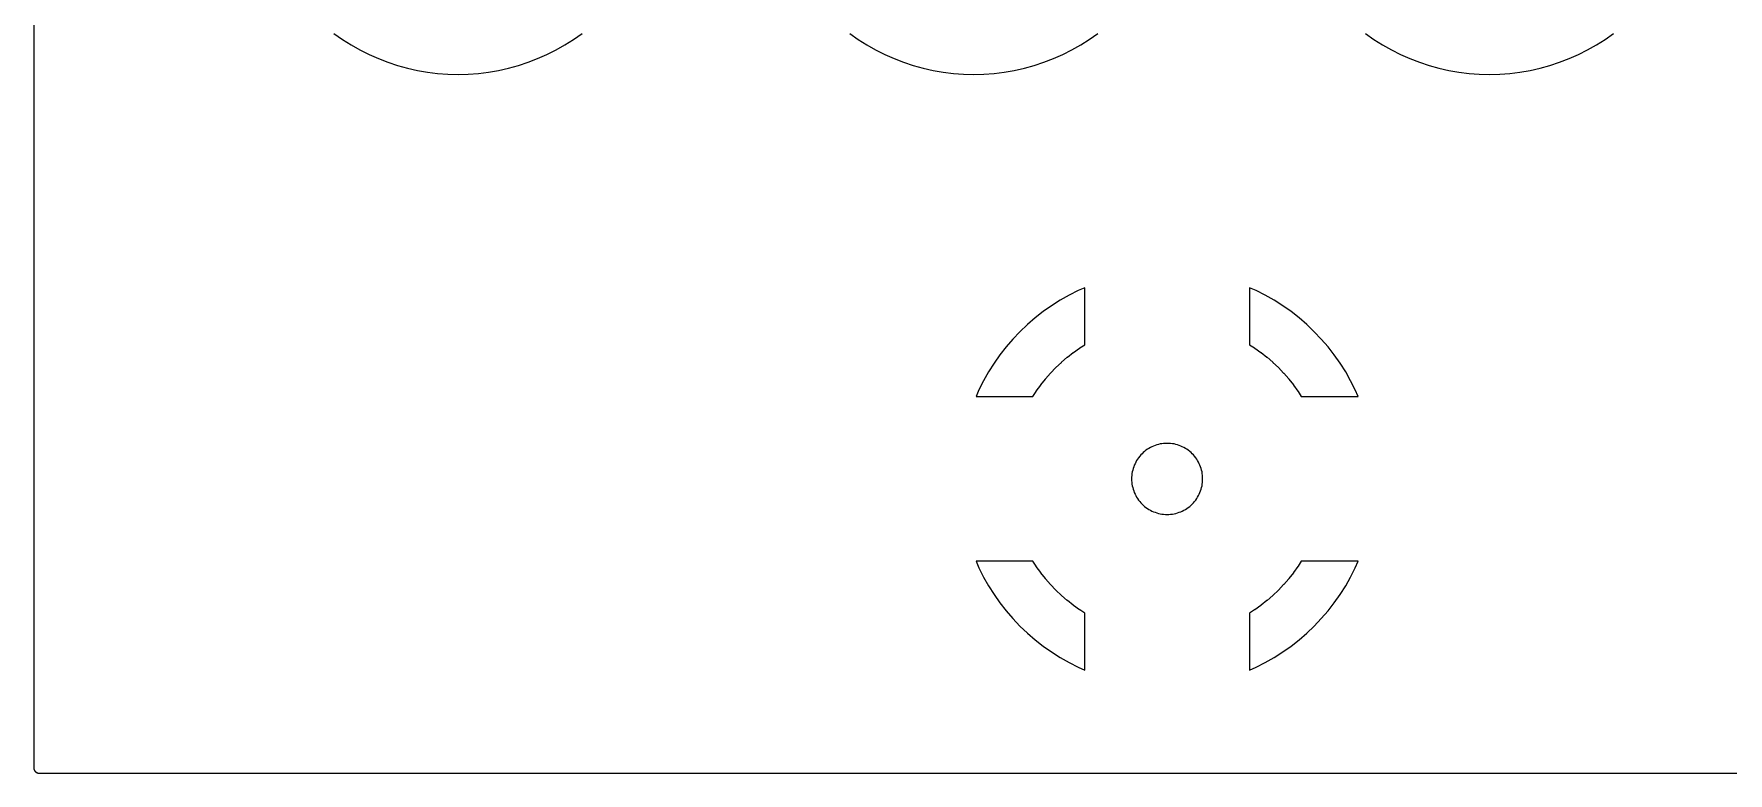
# Model space of a CAD drawing. Header units: millimetres. Extents: x -0.1 to 60, y -80 to 0.1.
# Drawn here: x -0.05 to 16.64, y -80.05 to -72.77 of the extents above; entities that cross this region are included whole.
import ezdxf

# ---------------------------------------------------------------- set-up
doc = ezdxf.new("R2010")
doc.units = ezdxf.units.MM

msp = doc.modelspace()

# ---------------------------------------------------------------- linework, layer by layer
for points in [[(-0.05, -40.505), (-0.05, -80), (-0.05, -80.002), (-0.05, -80.005), (-0.049, -80.007), (-0.049, -80.01), (-0.049, -80.012), (-0.048, -80.015), (-0.047, -80.017), (-0.046, -80.019), (-0.045, -80.021), (-0.044, -80.024), (-0.043, -80.026), (-0.042, -80.028), (-0.04, -80.03), (-0.039, -80.032), (-0.037, -80.034), (-0.035, -80.035), (-0.034, -80.037), (-0.032, -80.039), (-0.03, -80.04), (-0.028, -80.042), (-0.026, -80.043), (-0.024, -80.044), (-0.021, -80.045), (-0.019, -80.046), (-0.017, -80.047), (-0.015, -80.048), (-0.012, -80.049), (-0.01, -80.049), (-0.007, -80.049), (-0.005, -80.05), (-0.002, -80.05), (0, -80.05), (60, -80.05)], [(2.906, -72.767), (2.989, -72.825), (3.074, -72.878), (3.161, -72.928), (3.251, -72.973), (3.343, -73.014), (3.437, -73.05), (3.532, -73.082), (3.629, -73.109), (3.728, -73.131), (3.827, -73.148), (3.927, -73.16), (4.027, -73.168), (4.128, -73.17), (4.228, -73.168), (4.328, -73.16), (4.428, -73.148), (4.527, -73.131), (4.626, -73.109), (4.723, -73.082), (4.818, -73.05), (4.912, -73.014), (5.004, -72.973), (5.094, -72.928), (5.181, -72.878), (5.266, -72.825), (5.349, -72.767)], [(7.986, -72.767), (8.069, -72.825), (8.154, -72.878), (8.241, -72.928), (8.331, -72.973), (8.423, -73.014), (8.517, -73.05), (8.612, -73.082), (8.709, -73.109), (8.808, -73.131), (8.907, -73.148), (9.007, -73.16), (9.107, -73.168), (9.208, -73.17), (9.308, -73.168), (9.408, -73.16), (9.508, -73.148), (9.607, -73.131), (9.706, -73.109), (9.803, -73.082), (9.898, -73.05), (9.992, -73.014), (10.084, -72.973), (10.174, -72.928), (10.261, -72.878), (10.346, -72.825), (10.429, -72.767)], [(13.066, -72.767), (13.149, -72.825), (13.234, -72.878), (13.321, -72.928), (13.411, -72.973), (13.503, -73.014), (13.597, -73.05), (13.692, -73.082), (13.789, -73.109), (13.888, -73.131), (13.987, -73.148), (14.087, -73.16), (14.187, -73.168), (14.288, -73.17), (14.388, -73.168), (14.488, -73.16), (14.588, -73.148), (14.687, -73.131), (14.786, -73.109), (14.883, -73.082), (14.978, -73.05), (15.072, -73.014), (15.164, -72.973), (15.254, -72.928), (15.341, -72.878), (15.426, -72.825), (15.509, -72.767)], [(9.23, -76.343), (9.791, -76.343), (9.823, -76.292), (9.824, -76.29), (9.867, -76.23), (9.868, -76.228), (9.914, -76.17), (9.915, -76.168), (9.963, -76.113), (9.965, -76.111), (10.016, -76.057), (10.017, -76.056), (10.071, -76.005), (10.073, -76.003), (10.128, -75.955), (10.13, -75.954), (10.188, -75.908), (10.19, -75.907), (10.25, -75.864), (10.252, -75.863), (10.303, -75.831), (10.303, -75.27), (10.236, -75.299), (10.146, -75.345), (10.059, -75.394), (9.974, -75.448), (9.891, -75.506), (9.812, -75.568), (9.736, -75.634), (9.663, -75.703), (9.594, -75.776), (9.528, -75.852), (9.466, -75.931), (9.408, -76.014), (9.354, -76.099), (9.305, -76.186), (9.259, -76.276), (9.23, -76.343)], [(11.923, -75.831), (11.973, -75.863), (11.975, -75.864), (12.035, -75.907), (12.037, -75.908), (12.095, -75.954), (12.097, -75.955), (12.152, -76.003), (12.154, -76.005), (12.208, -76.056), (12.209, -76.057), (12.26, -76.111), (12.262, -76.113), (12.31, -76.168), (12.311, -76.17), (12.357, -76.228), (12.358, -76.23), (12.401, -76.29), (12.402, -76.292), (12.434, -76.343), (12.995, -76.343), (12.966, -76.276), (12.92, -76.186), (12.871, -76.099), (12.817, -76.014), (12.759, -75.931), (12.697, -75.852), (12.631, -75.776), (12.562, -75.703), (12.489, -75.634), (12.413, -75.568), (12.334, -75.506), (12.251, -75.448), (12.166, -75.394), (12.079, -75.345), (11.989, -75.299), (11.923, -75.27), (11.923, -75.831)], [(11.462, -77.152), (11.462, -77.135), (11.461, -77.118), (11.459, -77.101), (11.456, -77.084), (11.452, -77.067), (11.447, -77.051), (11.442, -77.035), (11.436, -77.019), (11.429, -77.003), (11.421, -76.988), (11.413, -76.973), (11.404, -76.958), (11.394, -76.944), (11.383, -76.93), (11.372, -76.917), (11.36, -76.905), (11.348, -76.893), (11.335, -76.882), (11.321, -76.871), (11.307, -76.861), (11.292, -76.852), (11.277, -76.844), (11.262, -76.836), (11.246, -76.829), (11.23, -76.823), (11.214, -76.818), (11.198, -76.813), (11.181, -76.809), (11.164, -76.806), (11.147, -76.804), (11.13, -76.803), (11.112, -76.803), (11.095, -76.803), (11.078, -76.804), (11.061, -76.806), (11.044, -76.809), (11.027, -76.813), (11.011, -76.818), (10.995, -76.823), (10.979, -76.829), (10.963, -76.836), (10.948, -76.844), (10.933, -76.852), (10.918, -76.861), (10.904, -76.871), (10.89, -76.882), (10.877, -76.893), (10.865, -76.905), (10.853, -76.917), (10.842, -76.93), (10.831, -76.944), (10.821, -76.958), (10.812, -76.973), (10.804, -76.988), (10.796, -77.003), (10.789, -77.019), (10.783, -77.035), (10.778, -77.051), (10.773, -77.067), (10.769, -77.084), (10.766, -77.101), (10.764, -77.118), (10.763, -77.135), (10.763, -77.152), (10.763, -77.17), (10.764, -77.187), (10.766, -77.204), (10.769, -77.221), (10.773, -77.238), (10.778, -77.254), (10.783, -77.27), (10.789, -77.286), (10.796, -77.302), (10.804, -77.317), (10.812, -77.332), (10.821, -77.347), (10.831, -77.361), (10.842, -77.375), (10.853, -77.388), (10.865, -77.4), (10.877, -77.412), (10.89, -77.423), (10.904, -77.434), (10.918, -77.444), (10.933, -77.453), (10.948, -77.461), (10.963, -77.469), (10.979, -77.476), (10.995, -77.482), (11.011, -77.487), (11.027, -77.492), (11.044, -77.496), (11.061, -77.499), (11.078, -77.501), (11.095, -77.502), (11.112, -77.502), (11.13, -77.502), (11.147, -77.501), (11.164, -77.499), (11.181, -77.496), (11.198, -77.492), (11.214, -77.487), (11.23, -77.482), (11.246, -77.476), (11.262, -77.469), (11.277, -77.461), (11.292, -77.453), (11.307, -77.444), (11.321, -77.434), (11.335, -77.423), (11.348, -77.412), (11.36, -77.4), (11.372, -77.388), (11.383, -77.375), (11.394, -77.361), (11.404, -77.347), (11.413, -77.332), (11.421, -77.317), (11.429, -77.302), (11.436, -77.286), (11.442, -77.27), (11.447, -77.254), (11.452, -77.238), (11.456, -77.221), (11.459, -77.204), (11.461, -77.187), (11.462, -77.17), (11.462, -77.152)], [(9.23, -77.963), (9.259, -78.029), (9.305, -78.119), (9.354, -78.206), (9.408, -78.291), (9.466, -78.374), (9.528, -78.453), (9.594, -78.529), (9.663, -78.602), (9.736, -78.671), (9.812, -78.737), (9.891, -78.799), (9.974, -78.857), (10.059, -78.911), (10.146, -78.96), (10.236, -79.006), (10.303, -79.035), (10.303, -78.474), (10.252, -78.442), (10.25, -78.441), (10.19, -78.398), (10.188, -78.397), (10.13, -78.351), (10.128, -78.35), (10.073, -78.302), (10.071, -78.3), (10.017, -78.249), (10.016, -78.248), (9.965, -78.194), (9.963, -78.192), (9.915, -78.137), (9.914, -78.135), (9.868, -78.077), (9.867, -78.075), (9.824, -78.015), (9.823, -78.013), (9.791, -77.963), (9.23, -77.963)], [(11.923, -79.035), (11.989, -79.006), (12.079, -78.96), (12.166, -78.911), (12.251, -78.857), (12.334, -78.799), (12.413, -78.737), (12.489, -78.671), (12.562, -78.602), (12.631, -78.529), (12.697, -78.453), (12.759, -78.374), (12.817, -78.291), (12.871, -78.206), (12.92, -78.119), (12.966, -78.029), (12.995, -77.963), (12.434, -77.963), (12.402, -78.013), (12.401, -78.015), (12.358, -78.075), (12.357, -78.077), (12.311, -78.135), (12.31, -78.137), (12.262, -78.192), (12.26, -78.194), (12.209, -78.248), (12.208, -78.249), (12.154, -78.3), (12.152, -78.302), (12.097, -78.35), (12.095, -78.351), (12.037, -78.397), (12.035, -78.398), (11.975, -78.441), (11.973, -78.442), (11.923, -78.474), (11.923, -79.035)]]:
    msp.add_lwpolyline(points)

doc.saveas('drawing.dxf')
